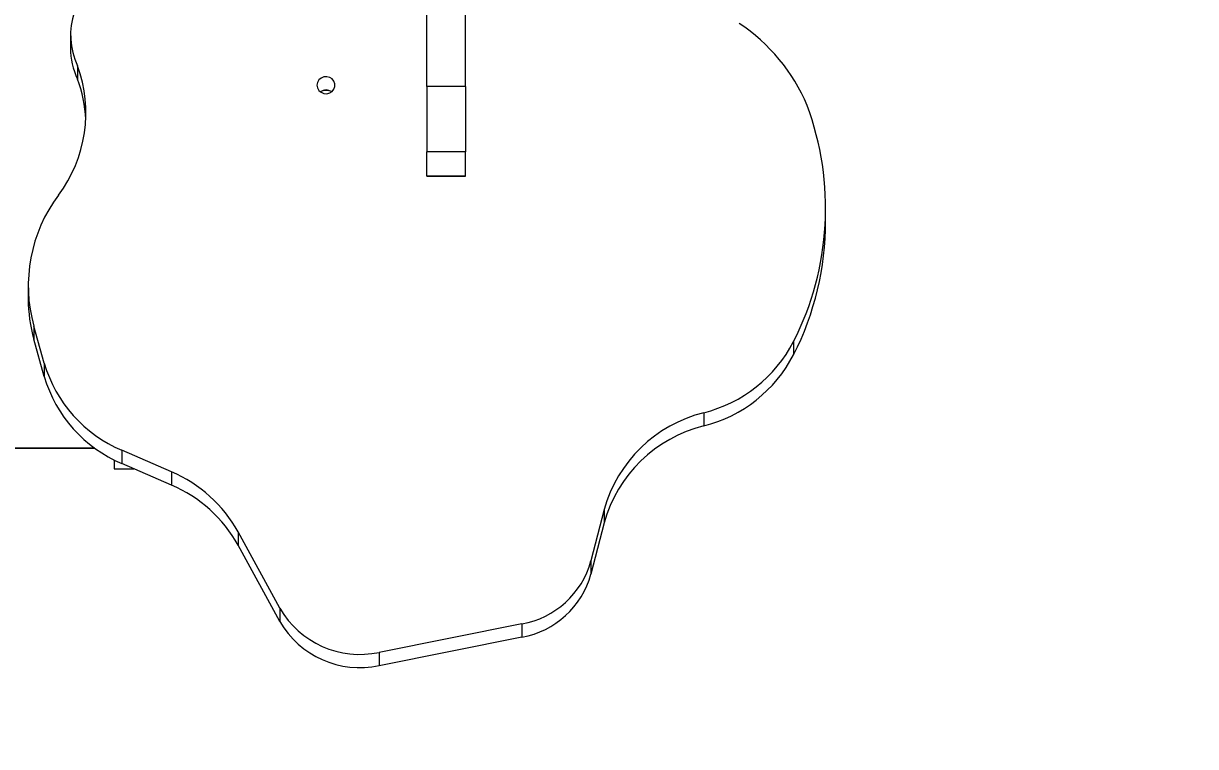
# Model space of a CAD drawing. Header units: millimetres. Extents: x -8422 to 28150, y -6982 to 5510.
# Drawn here: x 20044.3 to 20498.1, y 283.8 to 564 of the extents above; entities that cross this region are included whole.
import ezdxf

# ---------------------------------------------------------------- set-up
doc = ezdxf.new("R2010")
doc.units = ezdxf.units.MM
for name, color, linetype in [('DIKOM_ОБЪЕКТ', 7, 'Continuous'), ('DIKOM_РАЗМЕР_ЗОНА', 7, 'Continuous'), ('DIKOM_РАЗМЕР_ОБЪЕКТА', 7, 'Continuous')]:
    doc.layers.add(name, color=color, linetype=linetype)
doc.styles.add('style1', font='arial.ttf', dxfattribs={"width": 0.8})
doc.dimstyles.new('1-50', dxfattribs={"dimtxt": 300, "dimasz": 200, "dimexe": 100, "dimexo": 0, "dimgap": 100, "dimtad": 1, "dimdec": 0, "dimtxsty": 'style1', "dimcen": 0, "dimclrd": 7, "dimclre": 7, "dimadec": 1, "dimazin": 2, "dimtfac": 1, "dimtdec": 0, "dimtmove": 1, "dimatfit": 3, "dimfxl": 0, "dimlwd": 25, "dimlwe": 18, "dimarcsym": 0})

# ---------------------------------------------------------------- blocks, each defined once
blk = doc.blocks.new('*D15')
at = {"layer": 'Defpoints', "color": 0, "transparency": 16777216}
for p in [(19380.28, 3651.45), (27070.13, 3651.45), (15204.41, -3115.19)]:
    blk.add_point(p, dxfattribs=at)
at = {"layer": 'DIKOM_РАЗМЕР_ОБЪЕКТА', "color": 7, "lineweight": 18, "transparency": 16777216}
for p, q in [((19380.28, 3651.45), (27170.13, 3651.45)), ((15204.41, -3115.19), (27170.13, -3115.19))]:
    blk.add_line(p, q, dxfattribs=at)
at = {"layer": 'DIKOM_РАЗМЕР_ОБЪЕКТА', "color": 7, "lineweight": 25, "transparency": 16777216}
blk.add_line((27070.13, -2915.19), (27070.13, 3451.45), dxfattribs=at)
at = {"layer": 'DIKOM_РАЗМЕР_ОБЪЕКТА', "color": 7, "transparency": 16777216}
for points in [[(27036.8, 3451.45), (27103.47, 3451.45), (27070.13, 3651.45)], [(27036.8, -2915.19), (27103.47, -2915.19), (27070.13, -3115.19)]]:
    blk.add_solid(points, dxfattribs=at)
at = {"layer": 'DIKOM_РАЗМЕР_ОБЪЕКТА', "color": 0, "transparency": 16777216, "insert": (26816.96, -135.25), "char_height": 300, "attachment_point": 5, "rotation": 90, "style": 'style1'}
blk.add_mtext('6750', dxfattribs=at)
blk = doc.blocks.new('*D16')
at = {"layer": 'Defpoints', "color": 0, "transparency": 16777216}
for p in [(12490, 1387.95), (23986.61, 1004.03), (12490, -5796.5)]:
    blk.add_point(p, dxfattribs=at)
at = {"layer": 'DIKOM_РАЗМЕР_ОБЪЕКТА', "color": 7, "lineweight": 18, "transparency": 16777216}
for p, q in [((12490, 1387.95), (12490, -5896.5)), ((23986.61, 1004.03), (23986.61, -5896.5))]:
    blk.add_line(p, q, dxfattribs=at)
at = {"layer": 'DIKOM_РАЗМЕР_ОБЪЕКТА', "color": 7, "lineweight": 25, "transparency": 16777216}
blk.add_line((23786.61, -5796.5), (12690, -5796.5), dxfattribs=at)
at = {"layer": 'DIKOM_РАЗМЕР_ОБЪЕКТА', "color": 7, "transparency": 16777216}
for points in [[(12690, -5763.17), (12690, -5829.83), (12490, -5796.5)], [(23786.61, -5763.17), (23786.61, -5829.83), (23986.61, -5796.5)]]:
    blk.add_solid(points, dxfattribs=at)
at = {"layer": 'DIKOM_РАЗМЕР_ОБЪЕКТА', "color": 0, "transparency": 16777216, "insert": (18238.3, -5543.33), "char_height": 300, "attachment_point": 5, "style": 'style1'}
blk.add_mtext('11500', dxfattribs=at)
blk = doc.blocks.new('*D14')
at = {"layer": 'Defpoints', "color": 0, "transparency": 16777216}
for p in [(20684.73, 5148.63), (28049.7, 5148.63), (14575.76, -5055.5)]:
    blk.add_point(p, dxfattribs=at)
at = {"layer": 'DIKOM_РАЗМЕР_ЗОНА', "color": 7, "lineweight": 18, "transparency": 16777216}
for p, q in [((20684.73, 5148.63), (28149.7, 5148.63)), ((14575.76, -5055.5), (28149.7, -5055.5))]:
    blk.add_line(p, q, dxfattribs=at)
at = {"layer": 'DIKOM_РАЗМЕР_ЗОНА', "color": 7, "lineweight": 25, "transparency": 16777216}
blk.add_line((28049.7, -4855.5), (28049.7, 4948.63), dxfattribs=at)
at = {"layer": 'DIKOM_РАЗМЕР_ЗОНА', "color": 7, "transparency": 16777216}
for points in [[(28016.36, 4948.63), (28083.03, 4948.63), (28049.7, 5148.63)], [(28016.36, -4855.5), (28083.03, -4855.5), (28049.7, -5055.5)]]:
    blk.add_solid(points, dxfattribs=at)
at = {"layer": 'DIKOM_РАЗМЕР_ЗОНА', "color": 0, "transparency": 16777216, "insert": (27796.52, -63.59), "char_height": 300, "attachment_point": 5, "rotation": 90, "style": 'style1'}
blk.add_mtext('10200', dxfattribs=at)
blk = doc.blocks.new('*D13')
at = {"layer": 'Defpoints', "color": 0, "transparency": 16777216}
for p in [(10490, 1785.06), (25983.09, 460.53), (10490, -6882.5)]:
    blk.add_point(p, dxfattribs=at)
at = {"layer": 'DIKOM_РАЗМЕР_ЗОНА', "color": 7, "lineweight": 18, "transparency": 16777216}
for p, q in [((10490, 1785.06), (10490, -6982.5)), ((25983.09, 460.53), (25983.09, -6982.5))]:
    blk.add_line(p, q, dxfattribs=at)
at = {"layer": 'DIKOM_РАЗМЕР_ЗОНА', "color": 7, "lineweight": 25, "transparency": 16777216}
blk.add_line((25783.09, -6882.5), (10690, -6882.5), dxfattribs=at)
at = {"layer": 'DIKOM_РАЗМЕР_ЗОНА', "color": 7, "transparency": 16777216}
for points in [[(10690, -6849.17), (10690, -6915.83), (10490, -6882.5)], [(25783.09, -6849.17), (25783.09, -6915.83), (25983.09, -6882.5)]]:
    blk.add_solid(points, dxfattribs=at)
at = {"layer": 'DIKOM_РАЗМЕР_ЗОНА', "color": 0, "transparency": 16777216, "insert": (18236.55, -6629.33), "char_height": 300, "attachment_point": 5, "style": 'style1'}
blk.add_mtext('15500', dxfattribs=at)

msp = doc.modelspace()

# ---------------------------------------------------------------- linework, layer by layer
at = {"layer": 'DIKOM_ОБЪЕКТ', "color": 7, "linetype": 'Continuous', "lineweight": 15}
for p, q in [((20200.42, 539.53), (20200.42, 608.53)), ((20215.42, 539.53), (20215.42, 608.53)), ((20062.45, 559.57), (20062.45, 554.44)), ((20065.2, 547.59), (20065.2, 542.46)), ((20215.42, 539.53), (20200.42, 539.53)), ((20200.42, 539.53), (20200.42, 514.2)), ((20215.42, 539.53), (20215.42, 514.2)), ((20215.42, 514.2), (20200.42, 514.2)), ((20200.42, 504.87), (20200.42, 514.2)), ((20215.42, 504.87), (20215.42, 514.2)), ((20215.42, 504.87), (20200.42, 504.87)), ((20200.42, 504.87), (20200.42, 504.78)), ((20200.42, 504.78), (20215.42, 504.78)), ((20215.42, 504.87), (20215.42, 504.78)), ((20354.86, 487.34), (20354.86, 492.47)), ((20046.11, 462.36), (20046.11, 457.23)), ((20052.3, 432.3), (20048.25, 446.73)), ((20048.25, 446.73), (20048.25, 441.6)), ((20052.3, 427.17), (20048.25, 441.6)), ((20342.46, 440.73), (20342.46, 435.6)), ((20052.3, 432.3), (20052.3, 427.17)), ((20307.67, 413.14), (20307.67, 408.01)), ((19428.42, 399.45), (20071.86, 399.45)), ((20071.86, 399.45), (19428.42, 399.45)), ((20079.42, 394.84), (20079.42, 391.45)), ((20101.58, 390.23), (20082.37, 398.59)), ((20082.37, 398.59), (20082.37, 393.46)), ((20079.42, 391.45), (20086.98, 391.45)), ((20101.58, 385.1), (20082.37, 393.46)), ((20101.58, 390.23), (20101.58, 385.1)), ((20269.13, 375.6), (20263.99, 355.71)), ((20269.13, 375.6), (20269.13, 370.47)), ((20269.13, 370.47), (20263.99, 350.58)), ((20143.54, 337.41), (20127.38, 366.96)), ((20127.38, 366.96), (20127.38, 361.83)), ((20143.54, 332.28), (20127.38, 361.83)), ((20263.99, 355.71), (20263.99, 350.58)), ((20143.54, 337.41), (20143.54, 332.28)), ((20237.25, 331.31), (20181.94, 320.27)), ((20237.25, 331.31), (20237.25, 326.18)), ((20237.25, 326.18), (20181.94, 315.14)), ((20181.94, 320.27), (20181.94, 315.14))]:
    msp.add_line(p, q, dxfattribs=at)
at = {"layer": 'DIKOM_ОБЪЕКТ', "color": 7, "linetype": 'Continuous', "lineweight": 15, "flags": 128}
msp.add_lwpolyline([(20157.92, 540.06), (20158.11, 538.99), (20158.66, 538.04), (20159.51, 537.31), (20160.56, 536.87), (20161.71, 536.78), (20162.83, 537.05), (20163.79, 537.64), (20164.5, 538.5), (20164.87, 539.52), (20164.87, 540.6), (20164.5, 541.63), (20163.79, 542.48), (20162.83, 543.07), (20161.71, 543.34), (20160.56, 543.25), (20159.51, 542.82), (20158.66, 542.08), (20158.11, 541.13), (20157.92, 540.06)], dxfattribs=at)
at = {"layer": 'DIKOM_ОБЪЕКТ', "color": 7, "linetype": 'Continuous', "lineweight": 15}
for centre, radius, start, end in [((20090.74, 559.59), 28.22, 119.1952, 205.1696), ((20282.16, 504.79), 71.05, 22.726, 56.4538), ((20090.09, 554.46), 27.64, 180.0563, 205.741), ((20015.59, 529.32), 52.86, 322.9565, 20.2249), ((20015.83, 524.17), 52.64, 2.8368, 20.3286), ((20161.42, 533.41), 4.63, 61.4181, 118.5819), ((20161.42, 534.56), 3.66, 53.2438, 126.7562), ((20240.72, 492.45), 114.13, 333.055, 20.3989), ((20104.75, 462.38), 58.62, 143.2328, 195.48), ((20240.19, 487.48), 114.68, 333.1057, 359.9338), ((20104.24, 457.24), 58.13, 180.0097, 195.6062), ((20294.32, 465.7), 54.23, 284.255, 332.5838), ((20102.93, 447.18), 52.76, 196.3811, 247.0726), ((20294.32, 460.57), 54.23, 284.255, 332.5838), ((20102.93, 442.05), 52.76, 196.3809, 247.0728), ((20320.46, 361.46), 53.25, 103.8998, 164.5988), ((20320.46, 356.33), 53.25, 103.8999, 164.5987), ((20080.48, 340.9), 53.66, 29.0609, 66.8459), ((20080.48, 335.77), 53.66, 29.0608, 66.8462), ((20231.22, 364.77), 34, 280.2179, 344.5532), ((20231.22, 359.64), 34, 280.2181, 344.553), ((20174.52, 355.23), 35.73, 209.9069, 281.9901), ((20174.52, 350.1), 35.73, 209.9072, 281.99)]:
    msp.add_arc(centre, radius, start, end, dxfattribs=at)

# ---------------------------------------------------------------- dimensions: what is measured, and where the dimension line sits
at = {"layer": 'DIKOM_РАЗМЕР_ЗОНА'}
dim = msp.add_linear_dim(base=(28049.7, 5148.63), p1=(14575.76, -5055.5), p2=(20684.73, 5148.63), angle=270, text='10200', dimstyle='1-50', override={"dimscale": 1, "dimtix": 0, "dimtofl": 1, "dimtmove": 1, "dimatfit": 3}, dxfattribs=at)
dim.commit()
dim.dimension.update_dxf_attribs({"geometry": '*D14', "text_midpoint": (28049.7, -63.59), "dimtype": 160})
dim = msp.add_linear_dim(base=(10490, -6882.5), p1=(25983.09, 460.53), p2=(10490, 1785.06), angle=180, text='15500', dimstyle='1-50', dxfattribs=at)
dim.commit()
dim.dimension.update_dxf_attribs({"geometry": '*D13', "text_midpoint": (18236.55, -6882.5), "dimtype": 160})
at = {"layer": 'DIKOM_РАЗМЕР_ОБЪЕКТА'}
dim = msp.add_linear_dim(base=(27070.13, 3651.45), p1=(15204.41, -3115.19), p2=(19380.28, 3651.45), angle=270, text='6750', dimstyle='1-50', override={"dimscale": 1, "dimtix": 0, "dimtofl": 1, "dimtmove": 1, "dimatfit": 3}, dxfattribs=at)
dim.commit()
dim.dimension.update_dxf_attribs({"geometry": '*D15', "text_midpoint": (27070.13, -135.25), "dimtype": 160})
dim = msp.add_linear_dim(base=(12490, -5796.5), p1=(23986.61, 1004.03), p2=(12490, 1387.95), angle=180, text='11500', dimstyle='1-50', dxfattribs=at)
dim.commit()
dim.dimension.update_dxf_attribs({"geometry": '*D16', "text_midpoint": (18238.3, -5796.5), "dimtype": 160})

doc.saveas('drawing.dxf')
